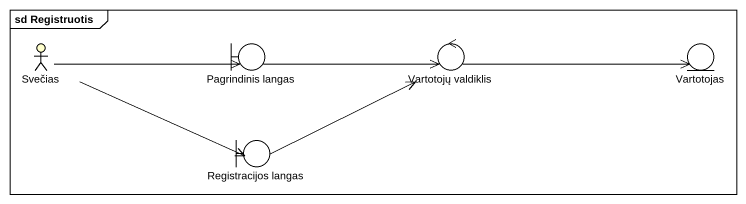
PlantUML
@startuml
mainframe sd Registruotis
actor Svečias #FFFFCC
boundary "Pagrindinis langas" as Pagrindinis_langas
control "Vartotojų valdiklis" as Vartotojų_valdiklis
entity Vartotojas
boundary "Registracijos langas" as Registracijos_langas
Svečias -right-> Pagrindinis_langas
Svečias -right-> Registracijos_langas
Pagrindinis_langas -right-> Vartotojų_valdiklis
Vartotojų_valdiklis -right-> Vartotojas
Registracijos_langas -right-> Vartotojų_valdiklis
@enduml
